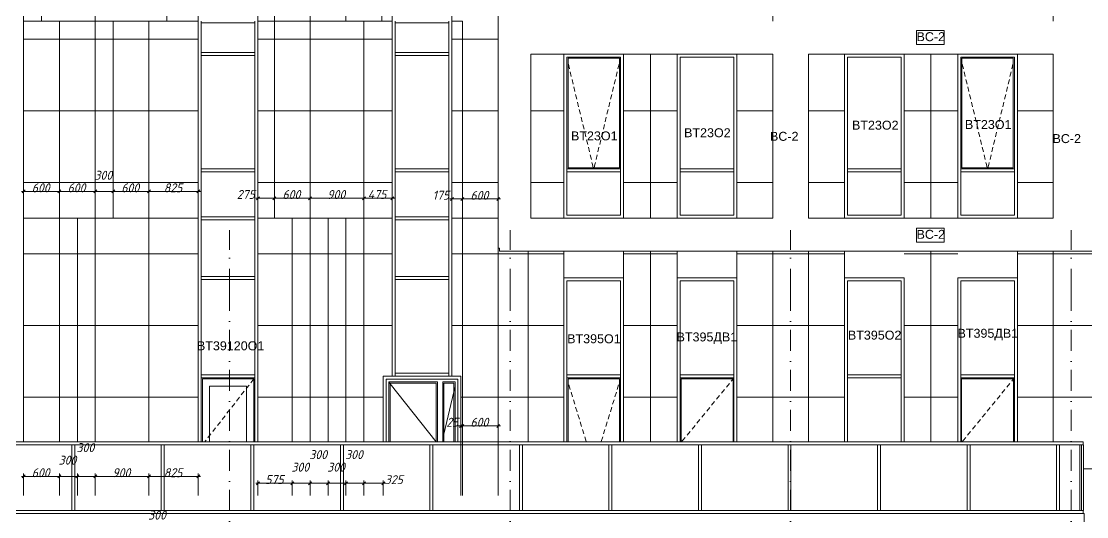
# Model space of a CAD drawing. Header units: millimetres. Extents: x 1499747 to 4341325, y -28481 to 441852.
# Drawn here: x 4116719 to 4134568, y 286050 to 294353 of the extents above; entities that cross this region are included whole.
import ezdxf
from ezdxf.xclip import XClip

# ---------------------------------------------------------------- set-up
doc = ezdxf.new("R2010")
doc.units = ezdxf.units.MM
doc.header["$MEASUREMENT"] = 0
doc.header["$XCLIPFRAME"] = 0
doc.set_wipeout_variables(frame=1)
doc.linetypes.add('Wipeout_Contour', pattern=[1000, 0, -1000])
doc.linetypes.add('Штрихпунктирная', pattern=[670.277762, 352.777767, -176.388884, 0, -141.111112])
for name, color, linetype, lineweight in [('1 Фасад_42_2D - Общий_Ном._пера__1_Ном._пера__7', 7, 'Continuous', 18), ('1 Фасад_42_2D - Общий_Ном._пера__20_Ном._пера__1', 1, 'Continuous', 18), ('1 Фасад_42_Витраж где быссейн_Ном._пера__1_Ном._пера__7', 7, 'Continuous', 18), ('1 Фасад_42_Витражные окна_Ном._пера__102_Ном._пера__9', 9, 'Continuous', 18), ('1 Фасад_42_Витражные окна_Ном._пера__1_Ном._пера__7', 7, 'Continuous', 18), ('1 Фасад_42_Витражные окна_Ном._пера__20_Ном._пера__1', 1, 'Continuous', 18), ('1 Фасад_42_Витражные окна_Ном._пера__92_Ном._пера__233', 233, 'Continuous', 18), ('1 Фасад_42_Выступы_Ном._пера__1_Ном._пера__7', 7, 'Continuous', 18), ('1 Фасад_42_Отделка керамика_Ном._пера__19_Ном._пера__255', 255, 'Continuous', 18), ('1 Фасад_42_Отделка керамика_Ном._пера__1_Ном._пера__7', 7, 'Continuous', 18), ('1 Фасад_42_Сетка кладки_Ном._пера__20_Ном._пера__1', 1, 'Continuous', 18), ('1 Фасад_42_Сетка кладки_Ном._пера__5_Ном._пера__5', 5, 'Continuous', 18), ('1 Фасад_42_Сетка кладки_Ном._пера__62_Ном._пера__253', 252, 'Continuous', 18), ('1 Фасад_42_Элемент Модели - Оси_Ном._пера__2_Ном._пера__8', 8, 'Continuous', 18)]:
    doc.layers.add(name, color=color, linetype=linetype, lineweight=lineweight)
doc.layers.add('1 Фасад_42_2D - Общий_Ном._пера__20', color=7, linetype='Continuous')
doc.layers.add('Чертеж и Рисунок', color=7, linetype='Continuous')
doc.styles.add('СГЕНЕРИР_СТИЛЬ_1', font='')
doc.styles.add('СГЕНЕРИР_СТИЛЬ_2', font='arial.ttf')
doc.styles.get('СГЕНЕРИР_СТИЛЬ_1').set_extended_font_data('GOST Common', italic=True)

# ---------------------------------------------------------------- blocks, each defined once
blk = doc.blocks.new('Чертеж_5_42', base_point=(1557140, 9891))
at = {"layer": '1 Фасад_42_Витраж где быссейн_Ном._пера__1_Ном._пера__7', "color": 252, "linetype": 'Continuous', "true_color": 0x939598}
for p, q in [((1531021, 16341), (1529521, 16341)), ((1530996, 16291), (1529546, 16291)), ((1531021, 16291), (1530996, 16291)), ((1530996, 15191), (1530996, 16291)), ((1532521, 16341), (1531021, 16341)), ((1531046, 16291), (1531021, 16291)), ((1532496, 16291), (1531046, 16291)), ((1531046, 15191), (1531046, 16291)), ((1532521, 16291), (1532496, 16291)), ((1532496, 15191), (1532496, 16291)), ((1534021, 16341), (1532521, 16341)), ((1532546, 16291), (1532521, 16291)), ((1533996, 16291), (1532546, 16291)), ((1532546, 15191), (1532546, 16291)), ((1534021, 16291), (1533996, 16291)), ((1533996, 15191), (1533996, 16291)), ((1535521, 16341), (1534021, 16341)), ((1534046, 16291), (1534021, 16291)), ((1535496, 16291), (1534046, 16291)), ((1534046, 15191), (1534046, 16291)), ((1535521, 16291), (1535496, 16291)), ((1535496, 15191), (1535496, 16291)), ((1537021, 16341), (1535521, 16341)), ((1535546, 16291), (1535521, 16291)), ((1536996, 16291), (1535546, 16291)), ((1535546, 15191), (1535546, 16291)), ((1537021, 16291), (1536996, 16291)), ((1536996, 15191), (1536996, 16291)), ((1538521, 16341), (1537021, 16341)), ((1537046, 16291), (1537021, 16291)), ((1538496, 16291), (1537046, 16291)), ((1537046, 15191), (1537046, 16291)), ((1538521, 16291), (1538496, 16291)), ((1538496, 15191), (1538496, 16291)), ((1540021, 16341), (1538521, 16341)), ((1538546, 16291), (1538521, 16291)), ((1539996, 16291), (1538546, 16291)), ((1538546, 15191), (1538546, 16291)), ((1540021, 16291), (1539996, 16291)), ((1539996, 15191), (1539996, 16291)), ((1541521, 16341), (1540021, 16341)), ((1540046, 16291), (1540021, 16291)), ((1541496, 16291), (1540046, 16291)), ((1540046, 15191), (1540046, 16291)), ((1541521, 16291), (1541496, 16291)), ((1541496, 15191), (1541496, 16291)), ((1543021, 16341), (1541521, 16341)), ((1541546, 16291), (1541521, 16291)), ((1542996, 16291), (1541546, 16291)), ((1541546, 15191), (1541546, 16291)), ((1543021, 16291), (1542996, 16291)), ((1542996, 15191), (1542996, 16291)), ((1544521, 16341), (1543021, 16341)), ((1543046, 16291), (1543021, 16291)), ((1544496, 16291), (1543046, 16291)), ((1543046, 15191), (1543046, 16291)), ((1544521, 16291), (1544496, 16291)), ((1544496, 15191), (1544496, 16291)), ((1546021, 16341), (1544521, 16341)), ((1544546, 16291), (1544521, 16291)), ((1545996, 16291), (1544546, 16291)), ((1544546, 15191), (1544546, 16291)), ((1546021, 16291), (1545996, 16291)), ((1545996, 15191), (1545996, 16291)), ((1547521, 16341), (1546021, 16341)), ((1546046, 16291), (1546021, 16291)), ((1547496, 16291), (1546046, 16291)), ((1546046, 15191), (1546046, 16291)), ((1547521, 16291), (1547496, 16291)), ((1547496, 15191), (1547496, 16291)), ((1547940, 16341), (1547521, 16341)), ((1547546, 16291), (1547521, 16291)), ((1547905, 16291), (1547546, 16291)), ((1547546, 15191), (1547546, 16291)), ((1547885, 16291), (1547885, 15191)), ((1547913, 16291), (1547905, 16291)), ((1547920, 16291), (1547913, 16291)), ((1547913, 15191), (1547913, 16291)), ((1547940, 16291), (1547920, 16291)), ((1547940, 16291), (1547940, 16341)), ((1547948, 16291), (1547940, 16291)), ((1547948, 15191), (1547948, 16291)), ((1530996, 15191), (1529546, 15191)), ((1531021, 15191), (1530996, 15191)), ((1531046, 15191), (1531021, 15191)), ((1532496, 15191), (1531046, 15191)), ((1532521, 15191), (1532496, 15191)), ((1532546, 15191), (1532521, 15191)), ((1533996, 15191), (1532546, 15191)), ((1534021, 15191), (1533996, 15191)), ((1534046, 15191), (1534021, 15191)), ((1535496, 15191), (1534046, 15191)), ((1535521, 15191), (1535496, 15191)), ((1535546, 15191), (1535521, 15191)), ((1536996, 15191), (1535546, 15191)), ((1537021, 15191), (1536996, 15191)), ((1537046, 15191), (1537021, 15191)), ((1538496, 15191), (1537046, 15191)), ((1538521, 15191), (1538496, 15191)), ((1538546, 15191), (1538521, 15191)), ((1539996, 15191), (1538546, 15191)), ((1540021, 15191), (1539996, 15191)), ((1540046, 15191), (1540021, 15191)), ((1541496, 15191), (1540046, 15191)), ((1541521, 15191), (1541496, 15191)), ((1541546, 15191), (1541521, 15191)), ((1542996, 15191), (1541546, 15191)), ((1543021, 15191), (1542996, 15191)), ((1543046, 15191), (1543021, 15191)), ((1544496, 15191), (1543046, 15191)), ((1544521, 15191), (1544496, 15191)), ((1544546, 15191), (1544521, 15191)), ((1545996, 15191), (1544546, 15191)), ((1546021, 15191), (1545996, 15191)), ((1546046, 15191), (1546021, 15191)), ((1547496, 15191), (1546046, 15191)), ((1547521, 15191), (1547496, 15191)), ((1547546, 15191), (1547521, 15191)), ((1547905, 15191), (1547546, 15191)), ((1547905, 15191), (1547913, 15191)), ((1547913, 15191), (1547920, 15191)), ((1547940, 15191), (1547920, 15191)), ((1547940, 15191), (1547940, 15141)), ((1547940, 15191), (1547948, 15191))]:
    blk.add_line(p, q, dxfattribs=at)
at = {"layer": '1 Фасад_42_Витражные окна_Ном._пера__102_Ном._пера__9', "color": 252, "linetype": 'Continuous', "true_color": 0x939598}
for p, q in [((1536310, 17340), (1536330, 17314)), ((1536330, 17314), (1537100, 16341)), ((1537400, 17181), (1537232, 16471)), ((1537420, 17266), (1537400, 17181)), ((1537232, 16471), (1537212, 16387))]:
    blk.add_line(p, q, dxfattribs=at)
at = {"layer": '1 Фасад_42_Витражные окна_Ном._пера__1_Ном._пера__7', "color": 252, "linetype": 'Continuous', "true_color": 0x939598}
for p, q in [((1533165, 23366), (1533165, 23391)), ((1534065, 23391), (1534065, 23366)), ((1536415, 23366), (1536415, 23391)), ((1537315, 23391), (1537315, 23366)), ((1533165, 23366), (1533395, 23366)), ((1533165, 22866), (1533165, 23366)), ((1533395, 23366), (1534065, 23366)), ((1534065, 23366), (1534065, 22866)), ((1536415, 23366), (1536645, 23366)), ((1536415, 22866), (1536415, 23366)), ((1536645, 23366), (1537315, 23366)), ((1537315, 23366), (1537315, 22866)), ((1533165, 22841), (1533165, 22866)), ((1533395, 22866), (1533165, 22866)), ((1534065, 22866), (1533395, 22866)), ((1534065, 22866), (1534065, 22841)), ((1536415, 22841), (1536415, 22866)), ((1536645, 22866), (1536415, 22866)), ((1537315, 22866), (1536645, 22866)), ((1537315, 22866), (1537315, 22841)), ((1533165, 22816), (1533165, 22841)), ((1533395, 22816), (1533165, 22816)), ((1533165, 20916), (1533165, 22816)), ((1534065, 22816), (1533395, 22816)), ((1534065, 22841), (1534065, 22816)), ((1534065, 22816), (1534065, 20916)), ((1536415, 22816), (1536415, 22841)), ((1536645, 22816), (1536415, 22816)), ((1536415, 20916), (1536415, 22816)), ((1537315, 22816), (1536645, 22816)), ((1537315, 22841), (1537315, 22816)), ((1537315, 22816), (1537315, 20916)), ((1539290, 22491), (1539290, 22791)), ((1539290, 22791), (1539740, 22791)), ((1539310, 22771), (1539310, 20936)), ((1540170, 22771), (1539310, 22771)), ((1539740, 22791), (1540190, 22791)), ((1540170, 20936), (1540170, 22771)), ((1540190, 22491), (1540190, 22791)), ((1541190, 22491), (1541190, 22791)), ((1541190, 22791), (1541640, 22791)), ((1541640, 22791), (1542090, 22791)), ((1542090, 22491), (1542090, 22791)), ((1543991, 22491), (1543991, 22791)), ((1543991, 22791), (1544441, 22791)), ((1544441, 22791), (1544891, 22791)), ((1544891, 22491), (1544891, 22791)), ((1545890, 22491), (1545890, 22791)), ((1545890, 22791), (1546340, 22791)), ((1545910, 22771), (1545910, 20936)), ((1546770, 22771), (1545910, 22771)), ((1546340, 22791), (1546790, 22791)), ((1546770, 20936), (1546770, 22771)), ((1546790, 22491), (1546790, 22791)), ((1539290, 21091), (1539290, 22491)), ((1540190, 21091), (1540190, 22491)), ((1541190, 21091), (1541190, 22491)), ((1542090, 21091), (1542090, 22491)), ((1543991, 21091), (1543991, 22491)), ((1544891, 21091), (1544891, 22491)), ((1545890, 21091), (1545890, 22491)), ((1546790, 21091), (1546790, 22491)), ((1539290, 20916), (1539290, 21091)), ((1540190, 20916), (1540190, 21091)), ((1541190, 20916), (1541190, 21091)), ((1542090, 20916), (1542090, 21091)), ((1543991, 20916), (1543991, 21091)), ((1544891, 20916), (1544891, 21091)), ((1545890, 20916), (1545890, 21091)), ((1546790, 20916), (1546790, 21091)), ((1533165, 20891), (1533165, 20916)), ((1533165, 20916), (1533395, 20916)), ((1533165, 20866), (1533165, 20891)), ((1533395, 20916), (1534065, 20916)), ((1534065, 20916), (1534065, 20891)), ((1534065, 20891), (1534065, 20866)), ((1536415, 20891), (1536415, 20916)), ((1536415, 20916), (1536645, 20916)), ((1536415, 20866), (1536415, 20891)), ((1536645, 20916), (1537315, 20916)), ((1537315, 20916), (1537315, 20891)), ((1537315, 20891), (1537315, 20866)), ((1539290, 20891), (1539290, 20916)), ((1539740, 20916), (1539290, 20916)), ((1539290, 20866), (1539290, 20891)), ((1539310, 20936), (1540170, 20936)), ((1540190, 20916), (1539740, 20916)), ((1540190, 20891), (1540190, 20916)), ((1540190, 20866), (1540190, 20891)), ((1541190, 20891), (1541190, 20916)), ((1541640, 20916), (1541190, 20916)), ((1541190, 20866), (1541190, 20891)), ((1542090, 20916), (1541640, 20916)), ((1542090, 20891), (1542090, 20916)), ((1542090, 20866), (1542090, 20891)), ((1543991, 20891), (1543991, 20916)), ((1544441, 20916), (1543991, 20916)), ((1543991, 20866), (1543991, 20891)), ((1544891, 20916), (1544441, 20916)), ((1544891, 20891), (1544891, 20916)), ((1544891, 20866), (1544891, 20891)), ((1545890, 20891), (1545890, 20916)), ((1546340, 20916), (1545890, 20916)), ((1545890, 20866), (1545890, 20891)), ((1545910, 20936), (1546770, 20936)), ((1546790, 20916), (1546340, 20916)), ((1546790, 20891), (1546790, 20916)), ((1546790, 20866), (1546790, 20891)), ((1533165, 20116), (1533165, 20866)), ((1533165, 20866), (1533395, 20866)), ((1533395, 20866), (1534065, 20866)), ((1534065, 20866), (1534065, 20116)), ((1536415, 20116), (1536415, 20866)), ((1536415, 20866), (1536645, 20866)), ((1536645, 20866), (1537315, 20866)), ((1537315, 20866), (1537315, 20116)), ((1539290, 20141), (1539290, 20866)), ((1539740, 20866), (1539290, 20866)), ((1540190, 20866), (1539740, 20866)), ((1540190, 20141), (1540190, 20866)), ((1541190, 20141), (1541190, 20866)), ((1541640, 20866), (1541190, 20866)), ((1542090, 20866), (1541640, 20866)), ((1542090, 20141), (1542090, 20866)), ((1543991, 20141), (1543991, 20866)), ((1544441, 20866), (1543991, 20866)), ((1544891, 20866), (1544441, 20866)), ((1544891, 20141), (1544891, 20866)), ((1545890, 20141), (1545890, 20866)), ((1546340, 20866), (1545890, 20866)), ((1546790, 20866), (1546340, 20866)), ((1546790, 20141), (1546790, 20866)), ((1533165, 20116), (1533395, 20116)), ((1533165, 20091), (1533165, 20116)), ((1533165, 20066), (1533165, 20091)), ((1533165, 20066), (1533395, 20066)), ((1533165, 19116), (1533165, 20066)), ((1533395, 20116), (1534065, 20116)), ((1533395, 20066), (1534065, 20066)), ((1534065, 20116), (1534065, 20091)), ((1534065, 20091), (1534065, 20066)), ((1534065, 20066), (1534065, 19116)), ((1536415, 20116), (1536645, 20116)), ((1536415, 20091), (1536415, 20116)), ((1536415, 20066), (1536415, 20091)), ((1536415, 20066), (1536645, 20066)), ((1536415, 19116), (1536415, 20066)), ((1536645, 20116), (1537315, 20116)), ((1536645, 20066), (1537315, 20066)), ((1537315, 20116), (1537315, 20091)), ((1537315, 20091), (1537315, 20066)), ((1537315, 20066), (1537315, 19116)), ((1539740, 20141), (1539290, 20141)), ((1540190, 20141), (1539740, 20141)), ((1541640, 20141), (1541190, 20141)), ((1542090, 20141), (1541640, 20141)), ((1544441, 20141), (1543991, 20141)), ((1544891, 20141), (1544441, 20141)), ((1546340, 20141), (1545890, 20141)), ((1546790, 20141), (1546340, 20141)), ((1533165, 19091), (1533165, 19116)), ((1533395, 19116), (1533165, 19116)), ((1534065, 19116), (1533395, 19116)), ((1534065, 19116), (1534065, 19091)), ((1536415, 19091), (1536415, 19116)), ((1536645, 19116), (1536415, 19116)), ((1537315, 19116), (1536645, 19116)), ((1537315, 19116), (1537315, 19091)), ((1533165, 19066), (1533165, 19091)), ((1533395, 19066), (1533165, 19066)), ((1533165, 17466), (1533165, 19066)), ((1534065, 19066), (1533395, 19066)), ((1534065, 19091), (1534065, 19066)), ((1534065, 19066), (1534065, 17466)), ((1536415, 19066), (1536415, 19091)), ((1536645, 19066), (1536415, 19066)), ((1536415, 17491), (1536415, 19066)), ((1537315, 19066), (1536645, 19066)), ((1537315, 19091), (1537315, 19066)), ((1537315, 19066), (1537315, 17491)), ((1540191, 19041), (1539291, 19041)), ((1539291, 17466), (1539291, 19041)), ((1540191, 17466), (1540191, 19041)), ((1541232, 19041), (1541191, 19041)), ((1541191, 17466), (1541191, 19041)), ((1542091, 19041), (1541232, 19041)), ((1542091, 19041), (1542091, 17466)), ((1544890, 19041), (1543990, 19041)), ((1543990, 17466), (1543990, 19041)), ((1544890, 17466), (1544890, 19041)), ((1545931, 19041), (1545890, 19041)), ((1545890, 17466), (1545890, 19041)), ((1546790, 19041), (1545931, 19041)), ((1546790, 19041), (1546790, 17466)), ((1533165, 17441), (1533165, 17466)), ((1533395, 17466), (1533165, 17466)), ((1533165, 17416), (1533165, 17441)), ((1533165, 16341), (1533165, 17416)), ((1533395, 17416), (1533165, 17416)), ((1533185, 17396), (1534045, 17396)), ((1533185, 16341), (1533185, 17396)), ((1534065, 17466), (1533395, 17466)), ((1534065, 17416), (1533395, 17416)), ((1534045, 17396), (1534045, 16341)), ((1534065, 17466), (1534065, 17441)), ((1534065, 17441), (1534065, 17416)), ((1534065, 17416), (1534065, 16341)), ((1536470, 17391), (1536265, 17391)), ((1536265, 16341), (1536265, 17391)), ((1536310, 17346), (1536310, 16341)), ((1537122, 17346), (1536310, 17346)), ((1537102, 17326), (1536330, 17326)), ((1536330, 17326), (1536330, 16341)), ((1536415, 17441), (1536365, 17441)), ((1536415, 17466), (1536415, 17491)), ((1536645, 17491), (1536415, 17491)), ((1536415, 17441), (1536415, 17466)), ((1536645, 17441), (1536415, 17441)), ((1537167, 17391), (1536470, 17391)), ((1537315, 17491), (1536645, 17491)), ((1537315, 17441), (1536645, 17441)), ((1537102, 16341), (1537102, 17326)), ((1537122, 16341), (1537122, 17346)), ((1537465, 17391), (1537167, 17391)), ((1537212, 17346), (1537212, 16341)), ((1537420, 17346), (1537212, 17346)), ((1537400, 17326), (1537232, 17326)), ((1537232, 17326), (1537232, 16341)), ((1537315, 17491), (1537315, 17466)), ((1537315, 17466), (1537315, 17441)), ((1537365, 17441), (1537315, 17441)), ((1537400, 16341), (1537400, 17326)), ((1537420, 16341), (1537420, 17346)), ((1537465, 17391), (1537465, 16341)), ((1539291, 17441), (1539291, 17466)), ((1540191, 17466), (1539291, 17466)), ((1539291, 17416), (1539291, 17441)), ((1540191, 17416), (1539291, 17416)), ((1539291, 16341), (1539291, 17416)), ((1539311, 17396), (1539311, 16341)), ((1540171, 17396), (1539311, 17396)), ((1540171, 16341), (1540171, 17396)), ((1540191, 17441), (1540191, 17466)), ((1540191, 17416), (1540191, 17441)), ((1540191, 16341), (1540191, 17416)), ((1541191, 17441), (1541191, 17466)), ((1541191, 17466), (1541232, 17466)), ((1541191, 17416), (1541191, 17441)), ((1541191, 17416), (1541232, 17416)), ((1541191, 16341), (1541191, 17416)), ((1542076, 17401), (1541206, 17401)), ((1541206, 17401), (1541206, 16341)), ((1541232, 17466), (1542091, 17466)), ((1541232, 17416), (1542091, 17416)), ((1542076, 16341), (1542076, 17401)), ((1542091, 17466), (1542091, 17441)), ((1542091, 17441), (1542091, 17416)), ((1542091, 17416), (1542091, 16341)), ((1543990, 17441), (1543990, 17466)), ((1544890, 17466), (1543990, 17466)), ((1543990, 17416), (1543990, 17441)), ((1544890, 17416), (1543990, 17416)), ((1543990, 16341), (1543990, 17416)), ((1544890, 17441), (1544890, 17466)), ((1544890, 17416), (1544890, 17441)), ((1544890, 16341), (1544890, 17416)), ((1545890, 17441), (1545890, 17466)), ((1545890, 17466), (1545931, 17466)), ((1545890, 17416), (1545890, 17441)), ((1545890, 17416), (1545931, 17416)), ((1545890, 16341), (1545890, 17416)), ((1546775, 17401), (1545905, 17401)), ((1545905, 17401), (1545905, 16341)), ((1545931, 17466), (1546790, 17466)), ((1545931, 17416), (1546790, 17416)), ((1546775, 16341), (1546775, 17401)), ((1546790, 17466), (1546790, 17441)), ((1546790, 17441), (1546790, 17416)), ((1546790, 17416), (1546790, 16341)), ((1533925, 17276), (1533305, 17276)), ((1533305, 17276), (1533305, 16341)), ((1533925, 16341), (1533925, 17276))]:
    blk.add_line(p, q, dxfattribs=at)
at = {"layer": '1 Фасад_42_Витражные окна_Ном._пера__92_Ном._пера__233', "color": 252, "linetype": 'Continuous', "true_color": 0x939598}
for p, q in [((1539316, 22670), (1539335, 22592)), ((1540165, 22670), (1540146, 22592)), ((1545916, 22670), (1545935, 22592)), ((1546765, 22670), (1546746, 22592)), ((1539346, 22544), (1539365, 22466)), ((1540134, 22544), (1540116, 22466)), ((1545946, 22544), (1545965, 22466)), ((1546734, 22544), (1546715, 22466)), ((1539377, 22417), (1539396, 22339)), ((1540104, 22417), (1540085, 22339)), ((1545977, 22417), (1545996, 22339)), ((1546704, 22417), (1546685, 22339)), ((1539407, 22291), (1539426, 22213)), ((1539438, 22164), (1539457, 22087)), ((1540043, 22164), (1540024, 22087)), ((1540073, 22291), (1540055, 22213)), ((1546007, 22291), (1546026, 22213)), ((1546038, 22164), (1546057, 22087)), ((1546643, 22164), (1546624, 22087)), ((1546673, 22291), (1546654, 22213)), ((1539468, 22038), (1539487, 21960)), ((1540012, 22038), (1539994, 21960)), ((1546068, 22038), (1546087, 21960)), ((1546612, 22038), (1546593, 21960)), ((1539499, 21912), (1539518, 21834)), ((1539529, 21785), (1539548, 21708)), ((1539951, 21785), (1539933, 21708)), ((1539982, 21912), (1539963, 21834)), ((1546099, 21912), (1546118, 21834)), ((1546129, 21785), (1546148, 21708)), ((1546551, 21785), (1546532, 21708)), ((1546582, 21912), (1546563, 21834)), ((1539560, 21659), (1539579, 21581)), ((1539921, 21659), (1539902, 21581)), ((1546160, 21659), (1546179, 21581)), ((1546521, 21659), (1546502, 21581)), ((1539590, 21533), (1539609, 21455)), ((1539890, 21533), (1539872, 21455)), ((1546190, 21533), (1546209, 21455)), ((1546490, 21533), (1546471, 21455)), ((1539621, 21406), (1539640, 21328)), ((1539651, 21280), (1539670, 21202)), ((1539829, 21280), (1539811, 21202)), ((1539860, 21406), (1539841, 21328)), ((1546221, 21406), (1546240, 21328)), ((1546251, 21280), (1546270, 21202)), ((1546429, 21280), (1546410, 21202)), ((1546460, 21406), (1546441, 21328)), ((1539682, 21153), (1539701, 21076)), ((1539799, 21153), (1539780, 21076)), ((1546282, 21153), (1546301, 21076)), ((1546399, 21153), (1546380, 21076)), ((1539712, 21027), (1539722, 20989)), ((1539722, 20989), (1539734, 20936)), ((1539759, 20989), (1539746, 20936)), ((1539768, 21027), (1539759, 20989)), ((1546312, 21027), (1546322, 20989)), ((1546322, 20989), (1546334, 20936)), ((1546359, 20989), (1546346, 20936)), ((1546368, 21027), (1546359, 20989)), ((1534045, 17396), (1533996, 17333)), ((1542013, 17321), (1541963, 17259)), ((1542076, 17397), (1542045, 17359)), ((1542091, 17415), (1542076, 17397)), ((1546713, 17321), (1546662, 17259)), ((1546775, 17397), (1546745, 17359)), ((1546790, 17415), (1546775, 17397)), ((1533886, 17191), (1533836, 17128)), ((1533925, 17242), (1533916, 17231)), ((1533966, 17294), (1533925, 17242)), ((1539324, 17297), (1539347, 17220)), ((1539362, 17173), (1539385, 17096)), ((1540120, 17173), (1540096, 17096)), ((1540158, 17297), (1540134, 17220)), ((1541931, 17220), (1541881, 17158)), ((1546631, 17220), (1546580, 17158)), ((1533726, 16986), (1533676, 16923)), ((1533806, 17089), (1533756, 17026)), ((1539400, 17048), (1539424, 16972)), ((1540082, 17048), (1540058, 16972)), ((1541767, 17018), (1541716, 16956)), ((1541849, 17119), (1541799, 17057)), ((1546466, 17018), (1546416, 16956)), ((1546549, 17119), (1546498, 17057)), ((1533566, 16781), (1533517, 16718)), ((1533646, 16884), (1533596, 16821)), ((1539438, 16924), (1539462, 16848)), ((1539476, 16800), (1539500, 16723)), ((1540005, 16800), (1539982, 16723)), ((1540044, 16924), (1540020, 16848)), ((1541602, 16817), (1541552, 16755)), ((1541685, 16918), (1541634, 16856)), ((1546302, 16817), (1546251, 16755)), ((1546384, 16918), (1546334, 16856)), ((1533486, 16679), (1533437, 16616)), ((1539514, 16675), (1539538, 16599)), ((1539967, 16675), (1539944, 16599)), ((1541438, 16616), (1541388, 16554)), ((1541520, 16716), (1541470, 16654)), ((1546138, 16616), (1546087, 16554)), ((1546220, 16716), (1546169, 16654)), ((1533305, 16448), (1533277, 16411)), ((1533326, 16474), (1533305, 16448)), ((1533406, 16576), (1533357, 16513)), ((1539552, 16551), (1539576, 16475)), ((1539591, 16427), (1539614, 16350)), ((1539891, 16427), (1539868, 16350)), ((1539929, 16551), (1539906, 16475)), ((1541356, 16515), (1541305, 16453)), ((1546055, 16515), (1546005, 16453)), ((1533235, 16357), (1533223, 16341)), ((1533246, 16371), (1533235, 16357)), ((1541236, 16368), (1541214, 16341)), ((1541274, 16414), (1541236, 16368)), ((1545936, 16368), (1545914, 16341)), ((1545973, 16414), (1545936, 16368))]:
    blk.add_line(p, q, dxfattribs=at)
at = {"layer": '1 Фасад_42_Выступы_Ном._пера__1_Ном._пера__7', "color": 252, "linetype": 'Continuous', "true_color": 0x939598}
for p, q in [((1530190, 16341), (1530190, 46491)), ((1538140, 19591), (1538140, 39341)), ((1538690, 20091), (1538690, 22841)), ((1538690, 22841), (1542740, 22841)), ((1542740, 20091), (1542740, 22841)), ((1543340, 20091), (1543340, 22841)), ((1543340, 22841), (1547440, 22841)), ((1547440, 20091), (1547440, 22841)), ((1538690, 20091), (1542740, 20091)), ((1543340, 20091), (1547440, 20091)), ((1538140, 19591), (1538165, 19591)), ((1538165, 19591), (1538165, 19541)), ((1538165, 19541), (1552240, 19541))]:
    blk.add_line(p, q, dxfattribs=at)
at = {"layer": '1 Фасад_42_Отделка керамика_Ном._пера__19_Ном._пера__255', "color": 252, "linetype": 'Continuous', "true_color": 0x939598}
for p, q in [((1547960, 15141), (1519690, 15141)), ((1547960, 14641), (1547960, 15141))]:
    blk.add_line(p, q, dxfattribs=at)
at = {"layer": '1 Фасад_42_Отделка керамика_Ном._пера__1_Ном._пера__7', "color": 252, "linetype": 'Continuous', "true_color": 0x939598}
for p, q in [((1530490, 23391), (1530490, 26691)), ((1531390, 26691), (1531390, 23391)), ((1532590, 23391), (1532590, 26691)), ((1533115, 23391), (1533115, 26691)), ((1534115, 26691), (1534115, 23391)), ((1534390, 26691), (1534390, 23391)), ((1534990, 23391), (1534990, 26691)), ((1535590, 26691), (1535590, 23391)), ((1536190, 23391), (1536190, 26691)), ((1536365, 23391), (1536365, 26691)), ((1537365, 26691), (1537365, 23391)), ((1530190, 23391), (1530490, 23391)), ((1530490, 23391), (1530790, 23391)), ((1531390, 23391), (1530790, 23391)), ((1530790, 23391), (1530790, 20091)), ((1531390, 23391), (1531690, 23391)), ((1531390, 20091), (1531390, 23391)), ((1532290, 23391), (1531690, 23391)), ((1531690, 23391), (1531690, 20091)), ((1532290, 23391), (1532590, 23391)), ((1532290, 20091), (1532290, 23391)), ((1532590, 23391), (1533115, 23391)), ((1533115, 20091), (1533115, 23391)), ((1534390, 23391), (1534115, 23391)), ((1534115, 23391), (1534115, 20091)), ((1534390, 23391), (1534990, 23391)), ((1534390, 20091), (1534390, 23391)), ((1535590, 23391), (1534990, 23391)), ((1534990, 23391), (1534990, 20091)), ((1535890, 23391), (1535590, 23391)), ((1535890, 23391), (1536190, 23391)), ((1535890, 20091), (1535890, 23391)), ((1536190, 23391), (1536365, 23391)), ((1536365, 20091), (1536365, 23391)), ((1537540, 23391), (1537365, 23391)), ((1537365, 23391), (1537365, 20091)), ((1537540, 20091), (1537540, 23391)), ((1544941, 22841), (1544941, 20091)), ((1545840, 20091), (1545840, 22841)), ((1546840, 22841), (1546840, 20091)), ((1530790, 20091), (1530190, 20091)), ((1530790, 20091), (1531090, 20091)), ((1530790, 16341), (1530790, 20091)), ((1531390, 20091), (1531090, 20091)), ((1531090, 20091), (1531090, 16341)), ((1531690, 20091), (1531390, 20091)), ((1531390, 16341), (1531390, 20091)), ((1531690, 20091), (1532290, 20091)), ((1533115, 20091), (1532290, 20091)), ((1532290, 20091), (1532290, 16341)), ((1533115, 16341), (1533115, 20091)), ((1534115, 20091), (1534115, 16341)), ((1534115, 20091), (1534390, 20091)), ((1534690, 20091), (1534390, 20091)), ((1534990, 20091), (1534690, 20091)), ((1534690, 20091), (1534690, 16341)), ((1534990, 20091), (1535290, 20091)), ((1534990, 16341), (1534990, 20091)), ((1535590, 20091), (1535290, 20091)), ((1535290, 20091), (1535290, 16341)), ((1535590, 20091), (1535890, 20091)), ((1535590, 16341), (1535590, 20091)), ((1536365, 20091), (1535890, 20091)), ((1535890, 20091), (1535890, 16341)), ((1536365, 17441), (1536365, 20091)), ((1537365, 20091), (1537365, 17441)), ((1537365, 20091), (1537540, 20091)), ((1538140, 20091), (1537540, 20091)), ((1537540, 20091), (1537540, 16341)), ((1538140, 16341), (1538140, 19591)), ((1539241, 16341), (1539241, 19091)), ((1539241, 19091), (1540241, 19091)), ((1540241, 19091), (1540241, 16341)), ((1541141, 16341), (1541141, 19091)), ((1541141, 19091), (1542141, 19091)), ((1542141, 19091), (1542141, 16341)), ((1543940, 16341), (1543940, 19091)), ((1543940, 19091), (1544940, 19091)), ((1544940, 19091), (1544940, 16341)), ((1545840, 16341), (1545840, 19091)), ((1545840, 19091), (1546840, 19091)), ((1536215, 17441), (1536365, 17441)), ((1536215, 16341), (1536215, 17441)), ((1537365, 17441), (1537515, 17441)), ((1537515, 17441), (1537515, 16341))]:
    blk.add_line(p, q, dxfattribs=at)
at = {"layer": '1 Фасад_42_Сетка кладки_Ном._пера__20_Ном._пера__1', "color": 252, "linetype": 'Continuous', "true_color": 0x939598}
for p, q in [((1530153, 20539), (1530190, 20539)), ((1530215, 20564), (1530165, 20514)), ((1530190, 20391), (1530190, 20586)), ((1530190, 20539), (1530790, 20539)), ((1530815, 20564), (1530765, 20514)), ((1530815, 20564), (1530765, 20514)), ((1530790, 20391), (1530790, 20586)), ((1530790, 20391), (1530790, 20586)), ((1530790, 20539), (1531390, 20539)), ((1531415, 20564), (1531365, 20514)), ((1531415, 20564), (1531365, 20514)), ((1531390, 20391), (1531390, 20586)), ((1531390, 20391), (1531390, 20586)), ((1531390, 20539), (1531690, 20539)), ((1531715, 20564), (1531665, 20514)), ((1531715, 20564), (1531665, 20514)), ((1531690, 20391), (1531690, 20586)), ((1531690, 20391), (1531690, 20586)), ((1531690, 20539), (1532290, 20539)), ((1532315, 20564), (1532265, 20514)), ((1532315, 20564), (1532265, 20514)), ((1532290, 20391), (1532290, 20586)), ((1532290, 20391), (1532290, 20586)), ((1532290, 20539), (1533115, 20539)), ((1533090, 20514), (1533140, 20564)), ((1533115, 20391), (1533115, 20586)), ((1533115, 20539), (1533153, 20539)), ((1534078, 20426), (1534115, 20426)), ((1534140, 20451), (1534090, 20401)), ((1534115, 20379), (1534115, 20473)), ((1534115, 20426), (1534390, 20426)), ((1534415, 20451), (1534365, 20401)), ((1534415, 20451), (1534365, 20401)), ((1534390, 20379), (1534390, 20473)), ((1534390, 20379), (1534390, 20473)), ((1534390, 20426), (1534990, 20426)), ((1535015, 20451), (1534965, 20401)), ((1535015, 20451), (1534965, 20401)), ((1534990, 20379), (1534990, 20473)), ((1534990, 20379), (1534990, 20473)), ((1534990, 20426), (1535890, 20426)), ((1535915, 20451), (1535865, 20401)), ((1535915, 20451), (1535865, 20401)), ((1535890, 20379), (1535890, 20473)), ((1535890, 20379), (1535890, 20473)), ((1535890, 20426), (1536365, 20426)), ((1536340, 20401), (1536390, 20451)), ((1536365, 20379), (1536365, 20473)), ((1536365, 20426), (1536403, 20426)), ((1537328, 20413), (1537365, 20413)), ((1537390, 20438), (1537340, 20388)), ((1537365, 20367), (1537365, 20460)), ((1537365, 20413), (1537540, 20413)), ((1537565, 20438), (1537515, 20388)), ((1537565, 20438), (1537515, 20388)), ((1537540, 20367), (1537540, 20460)), ((1537540, 20367), (1537540, 20460)), ((1537540, 20413), (1538140, 20413)), ((1538115, 20388), (1538165, 20438)), ((1538140, 20367), (1538140, 20460)), ((1538140, 20413), (1538178, 20413)), ((1537478, 16610), (1537515, 16610)), ((1537490, 16585), (1537540, 16635)), ((1537515, 15441), (1537515, 16657)), ((1537565, 16635), (1537515, 16585)), ((1537565, 16635), (1537515, 16585)), ((1537515, 16610), (1537540, 16610)), ((1537540, 15441), (1537540, 16657)), ((1537540, 15441), (1537540, 16657)), ((1537540, 16610), (1538140, 16610)), ((1538115, 16585), (1538165, 16635)), ((1538140, 15441), (1538140, 16657)), ((1538140, 16610), (1538178, 16610)), ((1530153, 15764), (1530190, 15764)), ((1530215, 15789), (1530165, 15739)), ((1530190, 15441), (1530190, 15811)), ((1530190, 15764), (1530790, 15764)), ((1530815, 15789), (1530765, 15739)), ((1530815, 15789), (1530765, 15739)), ((1530790, 15441), (1530790, 15811)), ((1530790, 15441), (1530790, 15811)), ((1530790, 15764), (1531090, 15764)), ((1531115, 15789), (1531065, 15739)), ((1531115, 15789), (1531065, 15739)), ((1531090, 15441), (1531090, 15811)), ((1531090, 15441), (1531090, 15811)), ((1531090, 15764), (1531390, 15764)), ((1531415, 15789), (1531365, 15739)), ((1531415, 15789), (1531365, 15739)), ((1531390, 15441), (1531390, 15811)), ((1531390, 15441), (1531390, 15811)), ((1531390, 15764), (1532290, 15764)), ((1532315, 15789), (1532265, 15739)), ((1532315, 15789), (1532265, 15739)), ((1532290, 15441), (1532290, 15811)), ((1532290, 15441), (1532290, 15811)), ((1532290, 15764), (1533115, 15764)), ((1533090, 15739), (1533140, 15789)), ((1533115, 15441), (1533115, 15811)), ((1533115, 15764), (1533153, 15764)), ((1534078, 15647), (1534115, 15647)), ((1534140, 15672), (1534090, 15622)), ((1534115, 15441), (1534115, 15694)), ((1534115, 15647), (1534690, 15647)), ((1534715, 15672), (1534665, 15622)), ((1534715, 15672), (1534665, 15622)), ((1534690, 15441), (1534690, 15694)), ((1534690, 15441), (1534690, 15694)), ((1534690, 15647), (1534990, 15647)), ((1535015, 15672), (1534965, 15622)), ((1535015, 15672), (1534965, 15622)), ((1534990, 15441), (1534990, 15694)), ((1534990, 15441), (1534990, 15694)), ((1534990, 15647), (1535290, 15647)), ((1535315, 15672), (1535265, 15622)), ((1535315, 15672), (1535265, 15622)), ((1535290, 15441), (1535290, 15694)), ((1535290, 15441), (1535290, 15694)), ((1535290, 15647), (1535590, 15647)), ((1535615, 15672), (1535565, 15622)), ((1535615, 15672), (1535565, 15622)), ((1535590, 15441), (1535590, 15694)), ((1535590, 15441), (1535590, 15694)), ((1535590, 15647), (1535890, 15647)), ((1535915, 15672), (1535865, 15622)), ((1535915, 15672), (1535865, 15622)), ((1535890, 15441), (1535890, 15694)), ((1535890, 15441), (1535890, 15694)), ((1535890, 15647), (1536215, 15647)), ((1536190, 15622), (1536240, 15672)), ((1536215, 15441), (1536215, 15694)), ((1536215, 15647), (1536253, 15647))]:
    blk.add_line(p, q, dxfattribs=at)
at = {"layer": '1 Фасад_42_Сетка кладки_Ном._пера__62_Ном._пера__253', "color": 252, "linetype": 'Continuous', "true_color": 0x939598}
for p, q in [((1542740, 26141), (1542740, 23391)), ((1547440, 26141), (1547440, 23391)), ((1530190, 23091), (1533115, 23091)), ((1534115, 23091), (1536365, 23091)), ((1537365, 23091), (1538140, 23091)), ((1539240, 22841), (1539240, 20091)), ((1540240, 22841), (1540240, 20091)), ((1540690, 22841), (1540690, 20091)), ((1541140, 22841), (1541140, 20091)), ((1542140, 22841), (1542140, 20091)), ((1542740, 22841), (1542740, 20091)), ((1543341, 22841), (1543341, 20091)), ((1543941, 22841), (1543941, 20091)), ((1545391, 22841), (1545391, 20091)), ((1546840, 22841), (1546840, 20091)), ((1547440, 22841), (1547440, 20091)), ((1530190, 21891), (1533115, 21891)), ((1534115, 21891), (1536365, 21891)), ((1537365, 21891), (1538140, 21891)), ((1538690, 21891), (1539240, 21891)), ((1540241, 21891), (1541140, 21891)), ((1541140, 21891), (1541141, 21891)), ((1542141, 21891), (1542740, 21891)), ((1543340, 21891), (1543940, 21891)), ((1544940, 21891), (1544941, 21891)), ((1544941, 21891), (1545840, 21891)), ((1546840, 21891), (1547440, 21891)), ((1530190, 20691), (1533115, 20691)), ((1534115, 20691), (1536365, 20691)), ((1537365, 20691), (1538140, 20691)), ((1538690, 20691), (1539240, 20691)), ((1540241, 20691), (1541140, 20691)), ((1541140, 20691), (1541141, 20691)), ((1542141, 20691), (1542740, 20691)), ((1543340, 20691), (1543940, 20691)), ((1544940, 20691), (1544941, 20691)), ((1544941, 20691), (1545840, 20691)), ((1546840, 20691), (1547440, 20691)), ((1530190, 19491), (1533115, 19491)), ((1534115, 19491), (1536365, 19491)), ((1537365, 19491), (1539240, 19491)), ((1538640, 19541), (1538640, 16341)), ((1539240, 19541), (1539240, 16341)), ((1540240, 19541), (1540240, 16341)), ((1540241, 19491), (1541141, 19491)), ((1540690, 19541), (1540690, 16341)), ((1541140, 19541), (1541140, 16341)), ((1542140, 19541), (1542140, 16341)), ((1542141, 19491), (1543940, 19491)), ((1542740, 19541), (1542740, 16341)), ((1543341, 19541), (1543341, 16341)), ((1543941, 19541), (1543941, 16341)), ((1544940, 19491), (1545840, 19491)), ((1545391, 19541), (1545391, 16341)), ((1546840, 19541), (1546840, 16341)), ((1546840, 19491), (1548640, 19491)), ((1547440, 19541), (1547440, 16341)), ((1530190, 18291), (1533115, 18291)), ((1534115, 18291), (1536365, 18291)), ((1537365, 18291), (1539241, 18291)), ((1540241, 18291), (1541141, 18291)), ((1541141, 18291), (1541141, 18291)), ((1542141, 18291), (1543940, 18291)), ((1543940, 18291), (1543940, 18291)), ((1544940, 18291), (1545840, 18291)), ((1546840, 18291), (1548640, 18291)), ((1530190, 17091), (1533115, 17091)), ((1534115, 17091), (1536215, 17091)), ((1537515, 17091), (1539240, 17091)), ((1540241, 17091), (1541141, 17091)), ((1541141, 17091), (1541141, 17091)), ((1542141, 17091), (1543940, 17091)), ((1543940, 17091), (1543940, 17091)), ((1544940, 17091), (1545840, 17091)), ((1546840, 17091), (1548640, 17091)), ((1547948, 15891), (1548640, 15891))]:
    blk.add_line(p, q, dxfattribs=at)
at = {"layer": '1 Фасад_42_Элемент Модели - Оси_Ном._пера__2_Ном._пера__8', "linetype": 'Штрихпунктирная'}
for p, q in [((1533640, 18891), (1533640, 19891)), ((1538340, 18891), (1538340, 19891)), ((1543040, 18891), (1543040, 19891)), ((1547740, 18891), (1547740, 19891)), ((1533640, 18891), (1533640, 3891)), ((1538340, 18891), (1538340, 3891)), ((1543040, 18891), (1543040, 3891)), ((1547740, 18891), (1547740, 3891))]:
    blk.add_line(p, q, dxfattribs=at)
at = {"layer": '1 Фасад_42_Витражные окна_Ном._пера__20_Ном._пера__1', "color": 252, "linetype": 'Continuous', "true_color": 0x939598, "char_height": 150, "attachment_point": 4, "style": 'СГЕНЕРИР_СТИЛЬ_2'}
for s, insert in [('\\A1;{\\pql;\\fArial|b0|i0|c204|p0;\\W1.000000;ВТ23О2}', (1541255, 21522)), ('\\A1;{\\pql;\\fArial|b0|i0|c204|p0;\\W1.000000;ВТ23О2}', (1544068, 21649)), ('\\A1;{\\pql;\\fArial|b0|i0|c204|p0;\\W1.000000;ВТ23О1}', (1545960, 21660)), ('\\A1;{\\pql;\\fArial|b0|i0|c204|p0;\\W1.000000;ВТ23О1}', (1539360, 21469)), ('\\A1;{\\pql;\\fArial|b0|i0|c204|p0;\\W1.000000;ВС-2}', (1542694, 21462)), ('\\A1;{\\pql;\\fArial|b0|i0|c204|p0;\\W1.000000;ВС-2}', (1547427, 21424)), ('\\A1;{\\pql;\\fArial|b0|i0|c204|p0;\\W1.000000;ВТ395О2}', (1543999, 18130)), ('\\A1;{\\pql;\\fArial|b0|i0|c204|p0;\\W1.000000;ВТ395ДВ1}', (1545836, 18140)), ('\\A1;{\\pql;\\fArial|b0|i0|c204|p0;\\W1.000000;ВТ39120О1}', (1533093, 17951)), ('\\A1;{\\pql;\\fArial|b0|i0|c204|p0;\\W1.000000;ВТ395О1}', (1539296, 18069)), ('\\A1;{\\pql;\\fArial|b0|i0|c204|p0;\\W1.000000;ВТ395ДВ1}', (1541129, 18079))]:
    blk.add_mtext(s, dxfattribs=dict(at, insert=insert))
at = {"layer": '1 Фасад_42_Сетка кладки_Ном._пера__20_Ном._пера__1', "color": 252, "linetype": 'Continuous', "true_color": 0x939598, "char_height": 150, "attachment_point": 7, "style": 'СГЕНЕРИР_СТИЛЬ_1'}
for s, insert in [('\\A1;{\\pql;\\fGOST Common|b0|i1|c204|p0;\\W1.000000;300}', (1531376, 20735)), ('\\A1;{\\pql;\\fGOST Common|b0|i1|c204|p0;\\W1.000000;600}', (1530326, 20525)), ('\\A1;{\\pql;\\fGOST Common|b0|i1|c204|p0;\\W1.000000;600}', (1530926, 20525)), ('\\A1;{\\pql;\\fGOST Common|b0|i1|c204|p0;\\W1.000000;600}', (1531826, 20525)), ('\\A1;{\\pql;\\fGOST Common|b0|i1|c204|p0;\\W1.000000;825}', (1532538, 20525)), ('\\A1;{\\pql;\\fGOST Common|b0|i1|c204|p0;\\W1.000000;275}', (1533761, 20414)), ('\\A1;{\\pql;\\fGOST Common|b0|i1|c204|p0;\\W1.000000;600}', (1534526, 20412)), ('\\A1;{\\pql;\\fGOST Common|b0|i1|c204|p0;\\W1.000000;900}', (1535276, 20412)), ('\\A1;{\\pql;\\fGOST Common|b0|i1|c204|p0;\\W1.000000;475}', (1535955, 20414)), ('\\A1;{\\pql;\\fGOST Common|b0|i1|c204|p0;\\W1.000000;175}', (1537042, 20401)), ('\\A1;{\\pql;\\fGOST Common|b0|i1|c204|p0;\\W1.000000;600}', (1537676, 20399)), ('\\A1;{\\pql;\\fGOST Common|b0|i1|c204|p0;\\W1.000000;25}', (1537271, 16596)), ('\\A1;{\\pql;\\fGOST Common|b0|i1|c204|p0;\\W1.000000;600}', (1537676, 16596)), ('\\A1;{\\pql;\\fGOST Common|b0|i1|c204|p0;\\W1.000000;300}', (1531076, 16170)), ('\\A1;{\\pql;\\fGOST Common|b0|i1|c204|p0;\\W1.000000;300}', (1530776, 15960)), ('\\A1;{\\pql;\\fGOST Common|b0|i1|c204|p0;\\W1.000000;300}', (1534976, 16053)), ('\\A1;{\\pql;\\fGOST Common|b0|i1|c204|p0;\\W1.000000;300}', (1535576, 16053)), ('\\A1;{\\pql;\\fGOST Common|b0|i1|c204|p0;\\W1.000000;600}', (1530326, 15750)), ('\\A1;{\\pql;\\fGOST Common|b0|i1|c204|p0;\\W1.000000;900}', (1531676, 15750)), ('\\A1;{\\pql;\\fGOST Common|b0|i1|c204|p0;\\W1.000000;825}', (1532538, 15750)), ('\\A1;{\\pql;\\fGOST Common|b0|i1|c204|p0;\\W1.000000;300}', (1534676, 15843)), ('\\A1;{\\pql;\\fGOST Common|b0|i1|c204|p0;\\W1.000000;300}', (1535276, 15843)), ('\\A1;{\\pql;\\fGOST Common|b0|i1|c204|p0;\\W1.000000;575}', (1534238, 15635)), ('\\A1;{\\pql;\\fGOST Common|b0|i1|c204|p0;\\W1.000000;325}', (1536240, 15633))]:
    blk.add_mtext(s, dxfattribs=dict(at, insert=insert))
at = {"layer": '1 Фасад_42_Сетка кладки_Ном._пера__5_Ном._пера__5', "color": 252, "linetype": 'Continuous', "true_color": 0x939598, "insert": (1532276, 15039), "char_height": 150, "attachment_point": 7, "style": 'СГЕНЕРИР_СТИЛЬ_1'}
blk.add_mtext('\\A1;{\\pql;\\fGOST Common|b0|i1|c204|p0;\\W1.000000;300}', dxfattribs=at)
at = {"color": 252, "linetype": 'Wipeout_Contour', "ltscale": 6182210.972924549, "true_color": 0x939598}
blk.add_wipeout([(1545149, 23238), (1545149, 23003), (1545611, 23003), (1545611, 23238)], dxfattribs=at).dxf.layer = '1 Фасад_42_2D - Общий_Ном._пера__20'
at = {"color": 252, "linetype": 'Wipeout_Contour', "ltscale": 6182026.921251692, "true_color": 0x939598}
blk.add_wipeout([(1545149, 19925), (1545149, 19689), (1545611, 19689), (1545611, 19925)], dxfattribs=at).dxf.layer = '1 Фасад_42_2D - Общий_Ном._пера__20'
at = {"layer": '1 Фасад_42_2D - Общий_Ном._пера__1_Ном._пера__7', "color": 252, "linetype": 'Continuous', "true_color": 0x939598, "flags": 128}
for points in [[(1545149, 23238), (1545611, 23238), (1545611, 23003), (1545149, 23003)], [(1545149, 19925), (1545611, 19925), (1545611, 19689), (1545149, 19689)]]:
    blk.add_lwpolyline(points, close=True, dxfattribs=at)
at = {"layer": '1 Фасад_42_2D - Общий_Ном._пера__20_Ном._пера__1', "color": 252, "linetype": 'Continuous', "true_color": 0x939598}
for p, q in [((1545149, 23238), (1545149, 23003)), ((1545611, 23238), (1545149, 23238)), ((1545611, 23003), (1545611, 23238)), ((1545149, 23003), (1545611, 23003)), ((1545149, 19925), (1545149, 19689)), ((1545611, 19925), (1545149, 19925)), ((1545611, 19689), (1545611, 19925)), ((1545149, 19689), (1545611, 19689))]:
    blk.add_line(p, q, dxfattribs=at)
at = {"layer": '1 Фасад_42_2D - Общий_Ном._пера__20_Ном._пера__1', "color": 252, "linetype": 'Continuous', "true_color": 0x939598, "char_height": 150, "attachment_point": 4, "style": 'СГЕНЕРИР_СТИЛЬ_2'}
for insert in [(1545149, 23132), (1545149, 19819)]:
    blk.add_mtext('\\A1;{\\pql;\\fArial|b0|i0|c204|p0;\\W1.000000;ВС-2}', dxfattribs=dict(at, insert=insert))

msp = doc.modelspace()

# ---------------------------------------------------------------- block references
at = {"layer": 'Чертеж и Рисунок', "linetype": 'Continuous'}
ref = msp.add_blockref('Чертеж_5_42', (4143707.8, 280853.2), dxfattribs=at)
XClip(ref).set_block_clipping_path([(1496000, -1299.0576434789), (1580000, 60181.6414690267)])

doc.saveas('drawing.dxf')
